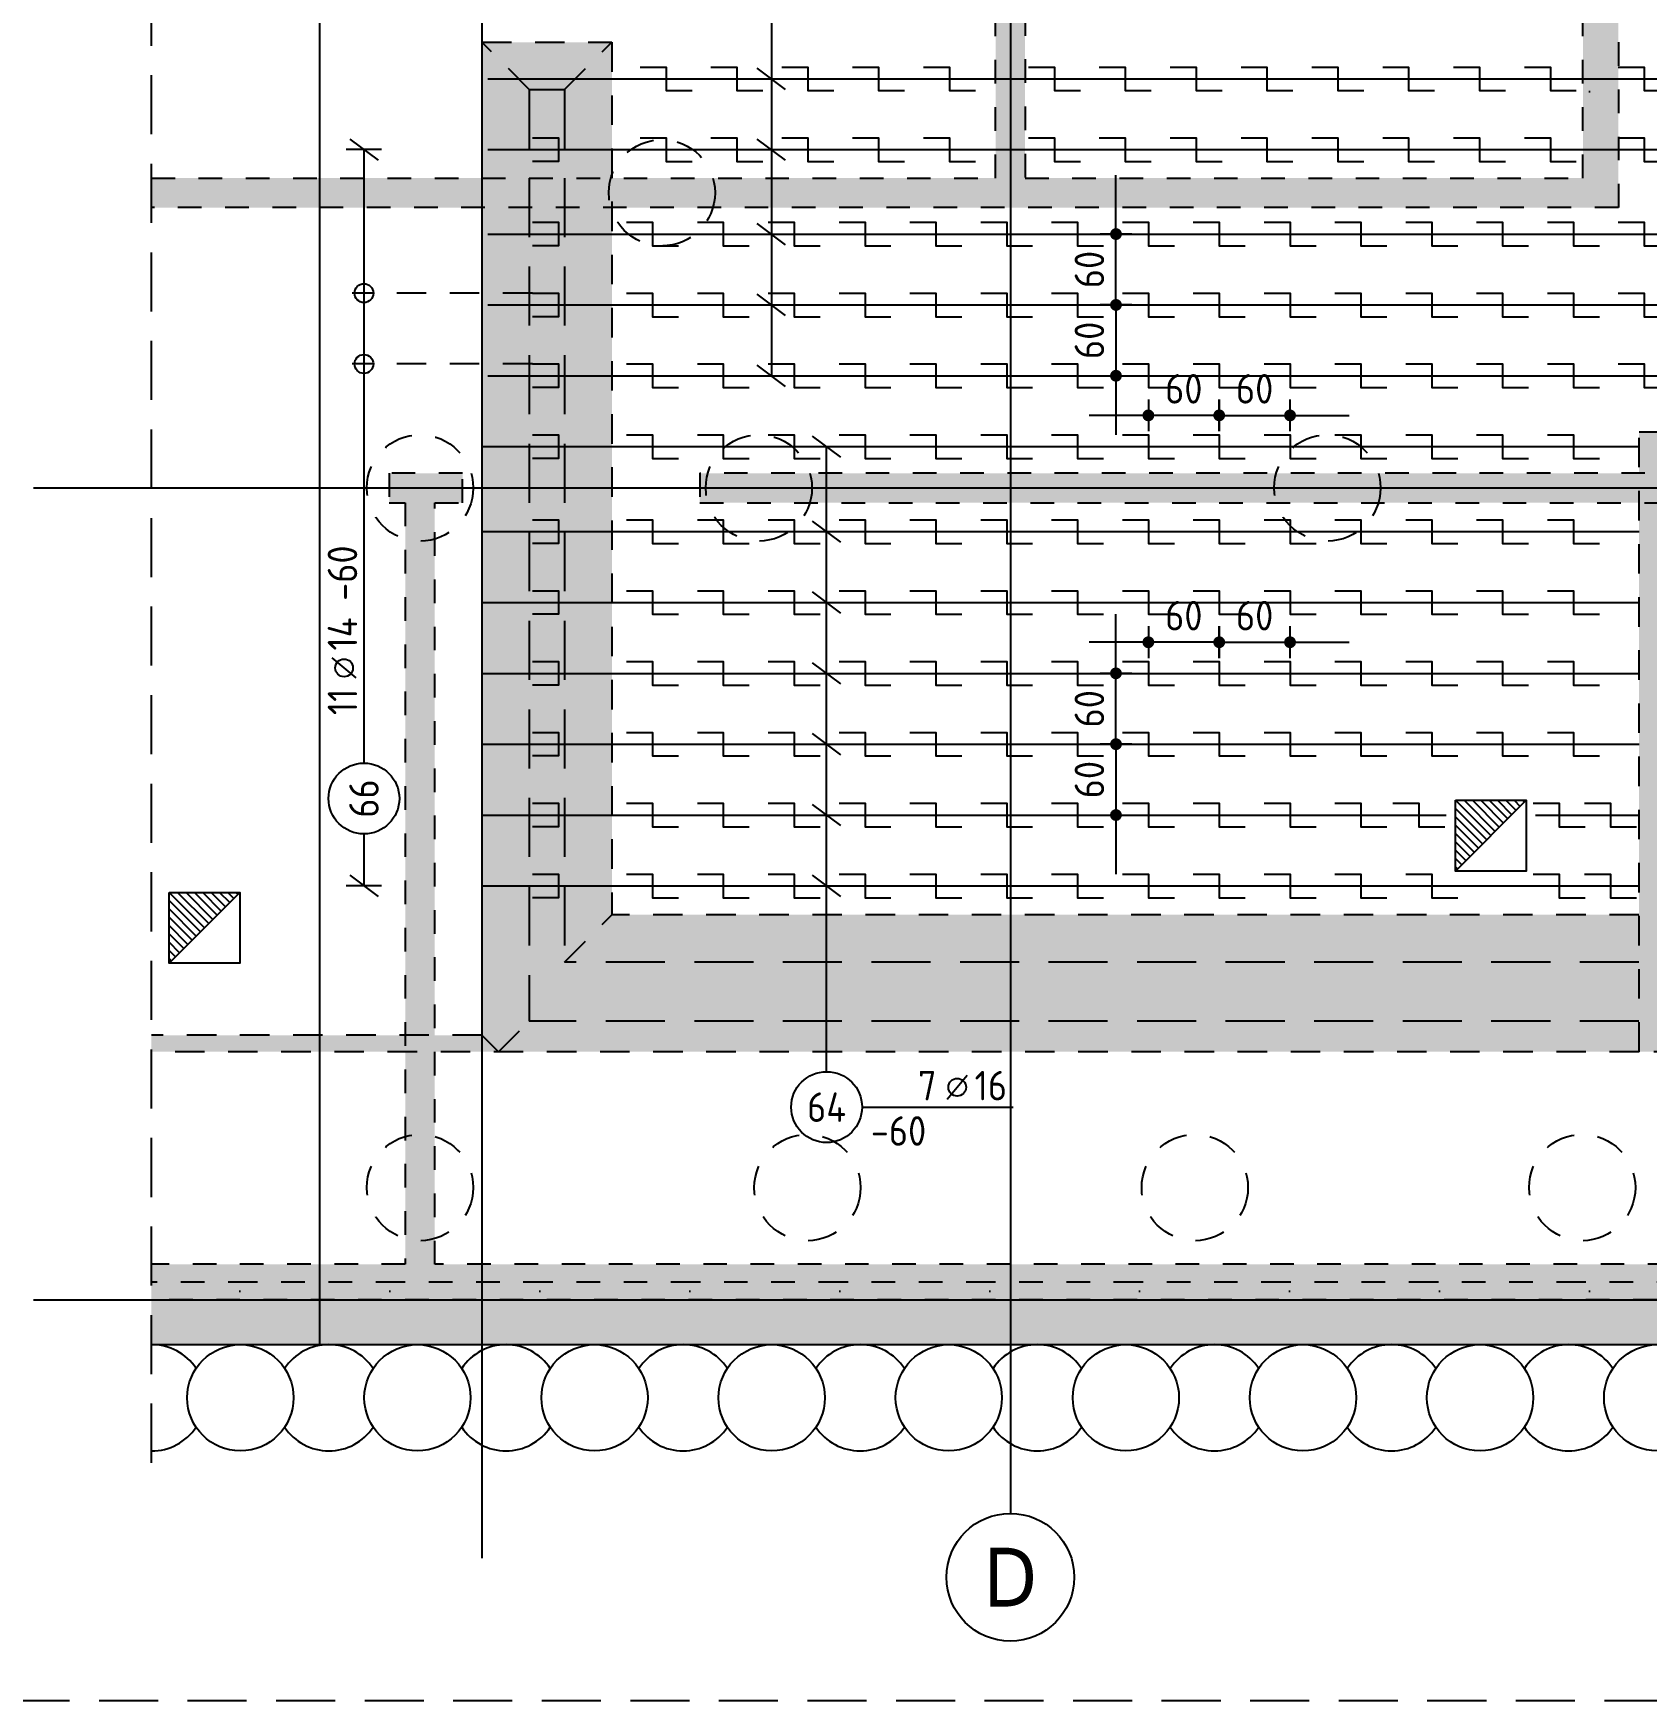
# Model space of a CAD drawing. Extents: x -101 to 101, y -52 to 90.
# Drawn here: x 58.65 to 65.49, y 26.65 to 33.71 of the extents above; entities that cross this region are included whole.
import ezdxf
from ezdxf.enums import TextEntityAlignment as Align

# ---------------------------------------------------------------- set-up
doc = ezdxf.new("R2010")
doc.units = 0
doc.header["$LTSCALE"] = 0.5
for name, pattern in [('AUSGEZOGEN', [1000.01, 1000, 0.01]), ('DASHED', [0.75, 0.5, -0.25]), ('DIVIDE2', [0.625, 0.25, -0.125, 0, -0.125, 0, -0.125]), ('HIDDEN', [0.375, 0.25, -0.125]), ('PUNKT', [0.175, 0.05, -0.125]), ('STRICHLINIE', [0.75, 0.5, -0.25]), ('VERDECKT', [0.375, 0.25, -0.125]), ('VERDECKTX2', [0.75, 0.5, -0.25])]:
    doc.linetypes.add(name, pattern=pattern)
for name, color, linetype in [('2.UG', 7, 'Continuous'), ('ACHSEN', 7, 'Continuous'), ('AFB', 7, 'Continuous'), ('AFU', 7, 'Continuous'), ('BETON', 7, 'Continuous'), ('DETAIL', 7, 'Continuous'), ('DRUEBER', 7, 'Continuous'), ('grau_dunkel', 7, 'Continuous'), ('grau_hell', 7, 'Continuous'), ('grau_mittel', 7, 'Continuous'), ('Gründungspfähle', 7, 'Continuous'), ('HILFE', 7, 'Continuous'), ('MASSE', 7, 'Continuous'), ('OBJEKT', 7, 'Continuous'), ('RND', 7, 'Continuous'), ('SCHRAFF', 7, 'Continuous'), ('SFP_Achsen', 7, 'Continuous'), ('Verbau', 7, 'Continuous'), ('VERDECKT', 7, 'Continuous')]:
    doc.layers.add(name, color=color, linetype=linetype)
doc.layers.add('NOPLOT', color=7, linetype='Continuous', plot=False)
doc.styles.add('helv', font='tahoma.ttf')
doc.styles.add('txt', font='isocp.shx')
doc.linetypes.add('AFU_50L', pattern='A,0.75,["/",Standard,S=0.2,R=0,X=-0.01,Y=-0.1],0.07,["/",Standard,S=0.2,R=0,X=-0.01,Y=-0.1],0.75', length=1.57)
doc.dimstyles.new('DOT_I', dxfattribs={"dimscale": 0.5, "dimtxt": 0.25, "dimasz": 0.25, "dimexe": 0.1, "dimexo": 0.3, "dimgap": 0.1, "dimtad": 1, "dimdec": 3, "dimzin": 3, "dimtxsty": 'txt', "dimblk": 'DOT', "dimblk1": 'DOT', "dimblk2": 'DOT', "dimsah": 1, "dimcen": 0.1, "dimse1": 1, "dimse2": 1, "dimazin": 0, "dimtfac": 1, "dimtdec": 4, "dimtix": 1, "dimtmove": 2, "dimatfit": 3, "dimfxl": 0, "dimtvp": 1, "dimtolj": 1, "dimtzin": 0, "dimarcsym": 0})

# ---------------------------------------------------------------- blocks, each defined once
blk = doc.blocks.new('RND_LEI')
at = {"layer": 'RND', "color": 7, "linetype": 'Continuous'}
blk.add_line((1.022, 0.066), (1.19, 0.27), dxfattribs=at)
for centre, radius in [((0, 0), 0.3), ((1.106, 0.168), 0.075)]:
    blk.add_circle(centre, radius, dxfattribs=at)
at = {"layer": 'RND', "color": 7, "linetype": 'Continuous', "style": 'txt'}
blk.add_attdef('ANZ', text='', height=0.25, dxfattribs=at).set_placement((0.931, 0.057), align=Align.RIGHT)
for tag, p in [('DUM', (1.253, 0.057)), ('ABSTD', (1.674, 0.057)), ('POSTXT', (0.374, -0.327))]:
    blk.add_attdef(tag, p, '', height=0.25, dxfattribs=at)
blk.add_attdef('POSL', text='', height=0.25, dxfattribs=at).set_placement((0, 0), align=Align.MIDDLE)
blk = doc.blocks.new('lei_gre')
at = {"layer": 'RND', "color": 7, "linetype": 'Continuous'}
for p, q in [((0, 0.15), (0, -0.15)), ((-0.09, -0.12), (0.09, 0.12))]:
    blk.add_line(p, q, dxfattribs=at)
blk = doc.blocks.new('DOT')
at = {"layer": 'MASSE', "color": 7, "linetype": 'Continuous'}
for p, q in [((0, 0), (-1, 0)), ((0, 0.54), (0, -0.54))]:
    blk.add_line(p, q, dxfattribs=at)
at = {"layer": 'MASSE', "color": 7, "linetype": 'Continuous', "const_width": 0.2}
blk.add_lwpolyline([(-0.1, 0, 1), (0.1, 0, 1)], format="xyb", close=True, dxfattribs=at)
blk = doc.blocks.new('*D143')
at = {"layer": 'Defpoints', "color": 0, "linetype": 'AUSGEZOGEN', "transparency": 16777216}
for p in [(63.2383, 32.8579), (63.2383, 32.8579), (63.2383, 32.5579)]:
    blk.add_point(p, dxfattribs=at)
at = {"layer": 'MASSE', "color": 0, "linetype": 'AUSGEZOGEN', "lineweight": -2, "transparency": 16777216}
for p, q in [((63.2383, 32.9829), (63.2383, 33.1079)), ((63.2383, 32.5579), (63.2383, 32.8579)), ((63.2383, 32.4329), (63.2383, 32.3079))]:
    blk.add_line(p, q, dxfattribs=at)
at = {"layer": 'MASSE', "color": 0, "linetype": 'AUSGEZOGEN', "lineweight": -2, "transparency": 16777216, "xscale": 0.125, "yscale": 0.125, "zscale": 0.125}
for p, rotation in [((63.2383, 32.8579), 270), ((63.2383, 32.5579), 90)]:
    blk.add_blockref('DOT', p, dxfattribs=dict(at, rotation=rotation))
at = {"layer": 'MASSE', "color": 0, "linetype": 'AUSGEZOGEN', "transparency": 16777216, "insert": (63.1258, 32.7079), "char_height": 0.125, "attachment_point": 5, "rotation": 90, "style": 'txt'}
blk.add_mtext('\\A1;60', dxfattribs=at)
blk = doc.blocks.new('*D144')
at = {"layer": 'Defpoints', "color": 0, "linetype": 'AUSGEZOGEN', "transparency": 16777216}
for p in [(63.2383, 32.5579), (63.2383, 32.2579), (63.2383, 32.2579)]:
    blk.add_point(p, dxfattribs=at)
at = {"layer": 'MASSE', "color": 0, "linetype": 'AUSGEZOGEN', "lineweight": -2, "transparency": 16777216}
for p, q in [((63.2383, 32.6829), (63.2383, 32.8079)), ((63.2383, 32.5579), (63.2383, 32.2579)), ((63.2383, 32.1329), (63.2383, 32.0079))]:
    blk.add_line(p, q, dxfattribs=at)
at = {"layer": 'MASSE', "color": 0, "linetype": 'AUSGEZOGEN', "lineweight": -2, "transparency": 16777216, "xscale": 0.125, "yscale": 0.125, "zscale": 0.125}
for p, rotation in [((63.2383, 32.5579), 270), ((63.2383, 32.2579), 90)]:
    blk.add_blockref('DOT', p, dxfattribs=dict(at, rotation=rotation))
at = {"layer": 'MASSE', "color": 0, "linetype": 'AUSGEZOGEN', "transparency": 16777216, "insert": (63.1258, 32.4079), "char_height": 0.125, "attachment_point": 5, "rotation": 90, "style": 'txt'}
blk.add_mtext('\\A1;60', dxfattribs=at)
blk = doc.blocks.new('*D145')
at = {"layer": 'Defpoints', "color": 0, "linetype": 'AUSGEZOGEN', "transparency": 16777216}
for p in [(63.2383, 30.9979), (63.2383, 30.9979), (63.2383, 30.6979)]:
    blk.add_point(p, dxfattribs=at)
at = {"layer": 'MASSE', "color": 0, "linetype": 'AUSGEZOGEN', "lineweight": -2, "transparency": 16777216}
for p, q in [((63.2383, 31.1229), (63.2383, 31.2479)), ((63.2383, 30.6979), (63.2383, 30.9979)), ((63.2383, 30.5729), (63.2383, 30.4479))]:
    blk.add_line(p, q, dxfattribs=at)
at = {"layer": 'MASSE', "color": 0, "linetype": 'AUSGEZOGEN', "lineweight": -2, "transparency": 16777216, "xscale": 0.125, "yscale": 0.125, "zscale": 0.125}
for p, rotation in [((63.2383, 30.9979), 270), ((63.2383, 30.6979), 90)]:
    blk.add_blockref('DOT', p, dxfattribs=dict(at, rotation=rotation))
at = {"layer": 'MASSE', "color": 0, "linetype": 'AUSGEZOGEN', "transparency": 16777216, "insert": (63.1258, 30.8479), "char_height": 0.125, "attachment_point": 5, "rotation": 90, "style": 'txt'}
blk.add_mtext('\\A1;60', dxfattribs=at)
blk = doc.blocks.new('*D146')
at = {"layer": 'Defpoints', "color": 0, "linetype": 'AUSGEZOGEN', "transparency": 16777216}
for p in [(63.2383, 30.6979), (63.2383, 30.3979), (63.2383, 30.3979)]:
    blk.add_point(p, dxfattribs=at)
at = {"layer": 'MASSE', "color": 0, "linetype": 'AUSGEZOGEN', "lineweight": -2, "transparency": 16777216}
for p, q in [((63.2383, 30.8229), (63.2383, 30.9479)), ((63.2383, 30.6979), (63.2383, 30.3979)), ((63.2383, 30.2729), (63.2383, 30.1479))]:
    blk.add_line(p, q, dxfattribs=at)
at = {"layer": 'MASSE', "color": 0, "linetype": 'AUSGEZOGEN', "lineweight": -2, "transparency": 16777216, "xscale": 0.125, "yscale": 0.125, "zscale": 0.125}
for p, rotation in [((63.2383, 30.6979), 270), ((63.2383, 30.3979), 90)]:
    blk.add_blockref('DOT', p, dxfattribs=dict(at, rotation=rotation))
at = {"layer": 'MASSE', "color": 0, "linetype": 'AUSGEZOGEN', "transparency": 16777216, "insert": (63.1258, 30.5479), "char_height": 0.125, "attachment_point": 5, "rotation": 90, "style": 'txt'}
blk.add_mtext('\\A1;60', dxfattribs=at)
blk = doc.blocks.new('*D149')
at = {"layer": 'Defpoints', "color": 0, "linetype": 'AUSGEZOGEN', "transparency": 16777216}
for p in [(63.3755, 31.1296), (63.3755, 31.1296), (63.6755, 31.1296)]:
    blk.add_point(p, dxfattribs=at)
at = {"layer": 'MASSE', "color": 0, "linetype": 'AUSGEZOGEN', "lineweight": -2, "transparency": 16777216}
for p, q in [((63.2505, 31.1296), (63.1255, 31.1296)), ((63.6755, 31.1296), (63.3755, 31.1296)), ((63.8005, 31.1296), (63.9255, 31.1296))]:
    blk.add_line(p, q, dxfattribs=at)
at = {"layer": 'MASSE', "color": 0, "linetype": 'AUSGEZOGEN', "lineweight": -2, "transparency": 16777216, "xscale": 0.125, "yscale": 0.125, "zscale": 0.125}
blk.add_blockref('DOT', (63.3755, 31.1296), dxfattribs=at)
at = {"layer": 'MASSE', "color": 0, "linetype": 'AUSGEZOGEN', "lineweight": -2, "transparency": 16777216, "xscale": 0.125, "yscale": 0.125, "zscale": 0.125, "rotation": 180}
blk.add_blockref('DOT', (63.6755, 31.1296), dxfattribs=at)
at = {"layer": 'MASSE', "color": 0, "linetype": 'AUSGEZOGEN', "transparency": 16777216, "insert": (63.5255, 31.2421), "char_height": 0.125, "attachment_point": 5, "style": 'txt'}
blk.add_mtext('\\A1;60', dxfattribs=at)
blk = doc.blocks.new('*D150')
at = {"layer": 'Defpoints', "color": 0, "linetype": 'AUSGEZOGEN', "transparency": 16777216}
for p in [(63.6755, 31.1296), (63.9755, 31.1296), (63.9755, 31.1296)]:
    blk.add_point(p, dxfattribs=at)
at = {"layer": 'MASSE', "color": 0, "linetype": 'AUSGEZOGEN', "lineweight": -2, "transparency": 16777216}
for p, q in [((63.5505, 31.1296), (63.4255, 31.1296)), ((63.6755, 31.1296), (63.9755, 31.1296)), ((64.1005, 31.1296), (64.2255, 31.1296))]:
    blk.add_line(p, q, dxfattribs=at)
at = {"layer": 'MASSE', "color": 0, "linetype": 'AUSGEZOGEN', "lineweight": -2, "transparency": 16777216, "xscale": 0.125, "yscale": 0.125, "zscale": 0.125}
blk.add_blockref('DOT', (63.6755, 31.1296), dxfattribs=at)
at = {"layer": 'MASSE', "color": 0, "linetype": 'AUSGEZOGEN', "lineweight": -2, "transparency": 16777216, "xscale": 0.125, "yscale": 0.125, "zscale": 0.125, "rotation": 180}
blk.add_blockref('DOT', (63.9755, 31.1296), dxfattribs=at)
at = {"layer": 'MASSE', "color": 0, "linetype": 'AUSGEZOGEN', "transparency": 16777216, "insert": (63.8255, 31.2421), "char_height": 0.125, "attachment_point": 5, "style": 'txt'}
blk.add_mtext('\\A1;60', dxfattribs=at)
blk = doc.blocks.new('*D151')
at = {"layer": 'Defpoints', "color": 0, "linetype": 'AUSGEZOGEN', "transparency": 16777216}
for p in [(63.3755, 32.0902), (63.3755, 32.0902), (63.6755, 32.0902)]:
    blk.add_point(p, dxfattribs=at)
at = {"layer": 'MASSE', "color": 0, "linetype": 'AUSGEZOGEN', "lineweight": -2, "transparency": 16777216}
for p, q in [((63.2505, 32.0902), (63.1255, 32.0902)), ((63.6755, 32.0902), (63.3755, 32.0902)), ((63.8005, 32.0902), (63.9255, 32.0902))]:
    blk.add_line(p, q, dxfattribs=at)
at = {"layer": 'MASSE', "color": 0, "linetype": 'AUSGEZOGEN', "lineweight": -2, "transparency": 16777216, "xscale": 0.125, "yscale": 0.125, "zscale": 0.125}
blk.add_blockref('DOT', (63.3755, 32.0902), dxfattribs=at)
at = {"layer": 'MASSE', "color": 0, "linetype": 'AUSGEZOGEN', "lineweight": -2, "transparency": 16777216, "xscale": 0.125, "yscale": 0.125, "zscale": 0.125, "rotation": 180}
blk.add_blockref('DOT', (63.6755, 32.0902), dxfattribs=at)
at = {"layer": 'MASSE', "color": 0, "linetype": 'AUSGEZOGEN', "transparency": 16777216, "insert": (63.5255, 32.2027), "char_height": 0.125, "attachment_point": 5, "style": 'txt'}
blk.add_mtext('\\A1;60', dxfattribs=at)
blk = doc.blocks.new('*D152')
at = {"layer": 'Defpoints', "color": 0, "linetype": 'AUSGEZOGEN', "transparency": 16777216}
for p in [(63.6755, 32.0902), (63.9755, 32.0902), (63.9755, 32.0902)]:
    blk.add_point(p, dxfattribs=at)
at = {"layer": 'MASSE', "color": 0, "linetype": 'AUSGEZOGEN', "lineweight": -2, "transparency": 16777216}
for p, q in [((63.5505, 32.0902), (63.4255, 32.0902)), ((63.6755, 32.0902), (63.9755, 32.0902)), ((64.1005, 32.0902), (64.2255, 32.0902))]:
    blk.add_line(p, q, dxfattribs=at)
at = {"layer": 'MASSE', "color": 0, "linetype": 'AUSGEZOGEN', "lineweight": -2, "transparency": 16777216, "xscale": 0.125, "yscale": 0.125, "zscale": 0.125}
blk.add_blockref('DOT', (63.6755, 32.0902), dxfattribs=at)
at = {"layer": 'MASSE', "color": 0, "linetype": 'AUSGEZOGEN', "lineweight": -2, "transparency": 16777216, "xscale": 0.125, "yscale": 0.125, "zscale": 0.125, "rotation": 180}
blk.add_blockref('DOT', (63.9755, 32.0902), dxfattribs=at)
at = {"layer": 'MASSE', "color": 0, "linetype": 'AUSGEZOGEN', "transparency": 16777216, "insert": (63.8255, 32.2027), "char_height": 0.125, "attachment_point": 5, "style": 'txt'}
blk.add_mtext('\\A1;60', dxfattribs=at)

msp = doc.modelspace()

# ---------------------------------------------------------------- hatches: boundary and pattern name
at = {"layer": '2.UG', "linetype": 'AUSGEZOGEN'}
h = msp.add_hatch(dxfattribs=at)
h.set_pattern_fill('DOTS', scale=0.4, double=1)
h.set_pattern_definition([(0, (84.2931, 48.70134), (0.3175, 0.635), [0, -0.635])])
h.paths.add_polyline_path([(61.396, 38.9704), (60.841, 38.9704), (60.841, 39.0929), (60.691, 39.0929), (60.691, 38.9704), (59.3035, 38.9704), (59.3035, 38.8204), (61.396, 38.8204)], flags=17)
h.paths.add_polyline_path([(63.0385, 38.9704), (62.651, 38.9704), (62.651, 38.8204), (62.7285, 38.8204), (62.7285, 38.5704), (62.8535, 38.5704), (62.8535, 38.8204), (63.0385, 38.8204)], flags=17)
h.paths.add_polyline_path([(65.366, 39.6704), (65.216, 39.6704), (65.216, 38.9704), (64.3485, 38.9704), (64.3485, 39.6704), (64.1985, 39.6704), (64.1985, 38.9704), (64.0435, 38.9704), (64.0435, 38.8204), (65.216, 38.8204), (65.216, 33.0954), (62.8535, 33.0954), (62.8535, 35.1979), (62.7285, 35.1979), (62.7285, 33.0954), (59.3035, 33.0954), (59.3035, 32.9704), (65.366, 32.9704)])
h.paths.add_polyline_path([(62.8535, 38.0029), (62.7285, 38.0029), (62.7285, 35.7654), (62.8535, 35.7654)], flags=17)
h.paths.add_polyline_path([(61.2535, 35.1579), (61.1035, 35.1579), (61.1035, 34.9079), (61.2535, 34.9079)], flags=17)
h.paths.add_polyline_path([(59.641, 35.1579), (59.491, 35.1579), (59.491, 34.9079), (59.641, 34.9079)], flags=17)
h.paths.add_polyline_path([(67.196, 35.2829), (66.6035, 35.2829), (66.6035, 38.8204), (67.7285, 38.8204), (67.7285, 38.9704), (66.6035, 38.9704), (66.6035, 39.1954), (66.4785, 39.1954), (66.4785, 34.9229), (66.6035, 34.9229), (66.6035, 35.1579), (67.196, 35.1579)])
h.paths.add_polyline_path([(67.7285, 34.0329), (66.6035, 34.0329), (66.6035, 34.1104), (66.4785, 34.1104), (66.4785, 32.6604), (66.6035, 32.6604), (66.6035, 33.9079), (67.641, 33.9079), (67.641, 31.8454), (66.6035, 31.8454), (66.6035, 32.1554), (66.4785, 32.1554), (66.4785, 31.8454), (61.476, 31.8454), (61.476, 31.7204), (66.791, 31.7204), (66.791, 28.4954), (60.3535, 28.4954), (60.3535, 31.7204), (60.471, 31.7204), (60.471, 31.8454), (60.161, 31.8454), (60.161, 31.7204), (60.2285, 31.7204), (60.2285, 28.4954), (59.3035, 28.4954), (59.3035, 28.3454), (67.7285, 28.3454), (67.7285, 28.4954), (66.916, 28.4954), (66.916, 31.7204), (67.7285, 31.7204)])
at = {"layer": 'grau_dunkel'}
msp.add_hatch(color=21, dxfattribs=at).paths.add_polyline_path([(65.4535, 29.5254), (65.4535, 29.7754), (60.9035, 29.7754), (60.9035, 33.4704), (60.7535, 33.4704), (60.7535, 29.5254)])
h = msp.add_hatch(color=21, dxfattribs=at)
h.paths.add_polyline_path([(66.991, 29.3954), (66.991, 32.0204), (65.4535, 32.0204), (65.4535, 29.3954)])
h.paths.add_polyline_path([(66.791, 29.5954), (66.791, 31.7204), (65.6535, 31.7204), (65.6535, 29.5954)], flags=16)
at = {"layer": 'grau_dunkel', "linetype": 'AUSGEZOGEN'}
h = msp.add_hatch(dxfattribs=at)
h.set_pattern_fill('ANSI31', color=171, scale=0.2, angle=90, style=0, double=1)
h.set_pattern_definition([(135, (23.246073, 301.488708), (-0.0176776695, -0.0176776695), [])])
h.paths.add_polyline_path([(64.976, 30.4604), (64.676, 30.4604), (64.676, 30.1604)])
h = msp.add_hatch(dxfattribs=at)
h.set_pattern_fill('ANSI31', color=171, scale=0.2, angle=90, style=0, double=1)
h.set_pattern_definition([(135, (17.798573, 301.098709), (-0.0176776695, -0.0176776695), [])])
h.paths.add_polyline_path([(59.5285, 30.0704), (59.2285, 30.0704), (59.2285, 29.7704)])
at = {"layer": 'grau_hell'}
h = msp.add_hatch(color=9, dxfattribs=at)
h.paths.add_polyline_path([(61.1035, 29.9754), (60.9035, 29.7754), (65.4535, 29.7754), (65.4535, 29.9754)])
h.paths.add_polyline_path([(60.9035, 29.7754), (61.1035, 29.9754), (61.1035, 33.6704), (60.9035, 33.4704)])
h.paths.add_polyline_path([(60.7535, 33.4704), (60.9035, 33.4704), (61.1035, 33.6704), (60.5535, 33.6704)])
h.paths.add_polyline_path([(60.7535, 33.4704), (60.5535, 33.6704), (60.5535, 29.4654), (60.6235, 29.3954), (60.7535, 29.5254)])
h.paths.add_polyline_path([(60.7535, 29.5254), (60.6235, 29.3954), (65.4535, 29.3954), (65.4535, 29.5254)])
h.paths.add_polyline_path([(59.1535, 29.4654), (59.1535, 29.3954), (60.6235, 29.3954), (60.5535, 29.4654)])
at = {"layer": 'grau_mittel'}
h = msp.add_hatch(color=61, dxfattribs=at)
h.paths.add_polyline_path([(60.3535, 28.3454), (60.3535, 28.1554), (66.916, 28.1554), (66.916, 28.3454)])
h.paths.add_polyline_path([(59.1535, 28.3454), (59.1535, 28.1554), (60.3535, 28.1554), (60.3535, 28.3454)])
h.paths.add_polyline_path([(67.7285, 28.1554), (67.7285, 28.3454), (66.916, 28.3454), (66.916, 28.1554)])
at = {"layer": 'SCHRAFF', "linetype": 'AUSGEZOGEN'}
h = msp.add_hatch(dxfattribs=at)
h.set_pattern_fill('DOTS', scale=0.025, double=1)
h.set_pattern_definition([(0, (84.29308, 48.70134), (0.01984375, 0.0396875), [0, -0.0396875])])
h.paths.add_polyline_path([(60.5535, 38.9704), (59.1535, 38.9704), (59.1535, 38.8204), (60.5535, 38.8204)])
h.paths.add_polyline_path([(61.396, 38.9704), (60.841, 38.9704), (60.841, 39.0929), (60.691, 39.0929), (60.691, 38.9704), (60.5535, 38.9704), (60.5535, 38.8204), (61.396, 38.8204)], flags=17)
h.paths.add_polyline_path([(63.0385, 38.9704), (62.651, 38.9704), (62.651, 38.8204), (62.7285, 38.8204), (62.7285, 38.5704), (62.8535, 38.5704), (62.8535, 38.8204), (63.0385, 38.8204)], flags=17)
h.paths.add_polyline_path([(65.366, 39.6704), (65.216, 39.6704), (65.216, 38.9704), (64.3485, 38.9704), (64.3485, 39.6704), (64.1985, 39.6704), (64.1985, 38.9704), (64.0435, 38.9704), (64.0435, 38.8204), (65.216, 38.8204), (65.216, 33.0954), (62.8535, 33.0954), (62.8535, 35.1979), (62.7285, 35.1979), (62.7285, 33.0954), (60.5535, 33.0954), (60.5535, 32.9704), (65.366, 32.9704)])
h.paths.add_polyline_path([(67.7285, 38.9704), (66.6035, 38.9704), (66.6035, 39.1954), (66.4785, 39.1954), (66.4785, 34.9229), (66.6035, 34.9229), (66.6035, 35.1579), (67.196, 35.1579), (67.196, 35.2829), (66.6035, 35.2829), (66.6035, 38.8204), (67.7285, 38.8204)])
h.paths.add_polyline_path([(62.8535, 38.0029), (62.7285, 38.0029), (62.7285, 35.7654), (62.8535, 35.7654)], flags=17)
h.paths.add_polyline_path([(61.2535, 35.1579), (61.1035, 35.1579), (61.1035, 34.9079), (61.2535, 34.9079)], flags=17)
h.paths.add_polyline_path([(59.641, 35.1579), (59.491, 35.1579), (59.491, 34.9079), (59.641, 34.9079)])
h.paths.add_polyline_path([(60.5535, 33.0954), (59.1535, 33.0954), (59.1535, 32.9704), (60.5535, 32.9704)])
h.paths.add_polyline_path([(67.7285, 34.0329), (66.6035, 34.0329), (66.6035, 34.1104), (66.4785, 34.1104), (66.4785, 32.6604), (66.6035, 32.6604), (66.6035, 33.9079), (67.641, 33.9079), (67.641, 31.8454), (66.6035, 31.8454), (66.6035, 32.1554), (66.4785, 32.1554), (66.4785, 31.7204), (66.791, 31.7204), (66.791, 28.4954), (66.4785, 28.4954), (66.4785, 28.3454), (67.7285, 28.3454), (67.7285, 28.4954), (66.916, 28.4954), (66.916, 31.7204), (67.7285, 31.7204)])
h.paths.add_polyline_path([(66.4785, 31.8454), (61.476, 31.8454), (61.476, 31.7204), (66.4785, 31.7204)])
h.paths.add_polyline_path([(60.471, 31.8454), (60.161, 31.8454), (60.161, 31.7204), (60.2285, 31.7204), (60.2285, 28.4954), (59.1535, 28.4954), (59.1535, 28.3454), (60.5535, 28.3454), (60.5535, 28.4954), (60.3535, 28.4954), (60.3535, 31.7204), (60.471, 31.7204)])
h.paths.add_polyline_path([(66.4785, 28.4954), (60.5535, 28.4954), (60.5535, 28.3454), (66.4785, 28.3454)])

# ---------------------------------------------------------------- linework, layer by layer
at = {"layer": 'ACHSEN', "color": 140, "linetype": 'AUSGEZOGEN'}
for p, q in [((62.791, 39.6704), (62.791, 27.4406)), ((58.6535, 31.7829), (67.7285, 31.7829)), ((58.6535, 28.3454), (67.7285, 28.3454))]:
    msp.add_line(p, q, dxfattribs=at)
at = {"layer": 'AFB', "color": 1, "linetype": 'DIVIDE2'}
msp.add_line((67.7285, 28.4204), (59.1535, 28.4204), dxfattribs=at)
at = {"layer": 'AFU', "color": 8, "linetype": 'AFU_50L'}
msp.add_line((59.866, 38.9704), (59.866, 28.1554), dxfattribs=at)
at = {"layer": 'BETON', "color": 6, "linetype": 'AUSGEZOGEN'}
msp.add_line((59.1535, 28.3454), (67.7285, 28.3454), dxfattribs=at)
for points in [[(64.676, 30.4604), (64.976, 30.4604), (64.976, 30.1604), (64.676, 30.1604)], [(59.2285, 30.0704), (59.5285, 30.0704), (59.5285, 29.7704), (59.2285, 29.7704)]]:
    msp.add_lwpolyline(points, close=True, dxfattribs=at)
at = {"layer": 'DETAIL', "color": 102, "linetype": 'STRICHLINIE'}
msp.add_lwpolyline([(57.8068, 41.2573), (57.8068, 26.6478), (68.1264, 26.6478), (68.1264, 41.2573)], close=True, dxfattribs=at)
at = {"layer": 'DRUEBER', "color": 7, "linetype": 'PUNKT', "lineweight": -2}
for points in [[(59.1535, 33.0954), (62.7285, 33.0954), (62.7285, 35.1979), (62.8535, 35.1979), (62.8535, 33.0954), (65.216, 33.0954), (65.216, 38.8204), (64.0435, 38.8204), (64.0435, 38.9704), (64.1985, 38.9704), (64.1985, 39.6704)], [(65.366, 39.6704), (65.366, 32.9704), (59.1535, 32.9704)], [(67.641, 33.9079), (67.641, 31.8454), (66.6035, 31.8454), (66.6035, 32.1554), (66.4785, 32.1554), (66.4785, 31.8454), (61.476, 31.8454), (61.476, 31.7204), (66.791, 31.7204), (66.791, 28.4954), (60.3535, 28.4954), (60.3535, 31.7204), (60.471, 31.7204), (60.471, 31.8454), (60.161, 31.8454), (60.161, 31.7204), (60.2285, 31.7204), (60.2285, 28.4954), (59.1535, 28.4954)], [(67.7285, 28.3454), (59.1535, 28.3454)]]:
    msp.add_lwpolyline(points, dxfattribs=at)
at = {"layer": 'grau_dunkel', "color": 171, "linetype": 'AUSGEZOGEN'}
for p, q in [((64.976, 30.4604), (64.676, 30.1604)), ((59.5285, 30.0704), (59.2285, 29.7704))]:
    msp.add_line(p, q, dxfattribs=at)
at = {"layer": 'Gründungspfähle', "color": 171, "linetype": 'VERDECKT'}
for centre in [(61.3153, 33.0329), (60.291, 31.7829), (61.726, 31.783), (64.1335, 31.783), (60.291, 28.8204), (61.9317, 28.8204), (63.5723, 28.8204), (65.2129, 28.8204)]:
    msp.add_circle(centre, 0.225, dxfattribs=at)
at = {"layer": 'HILFE', "color": 102, "linetype": 'DASHED'}
msp.add_line((59.1535, 27.6554), (59.1535, 39.6704), dxfattribs=at)
at = {"layer": 'NOPLOT', "color": 191, "linetype": 'AUSGEZOGEN'}
msp.add_line((60.5535, 39.6704), (60.5535, 27.2515), dxfattribs=at)
at = {"layer": 'OBJEKT', "color": 7, "linetype": 'AUSGEZOGEN'}
msp.add_line((59.1535, 28.1554), (67.7285, 28.1554), dxfattribs=at)
at = {"layer": 'RND', "color": 102, "linetype": 'AUSGEZOGEN'}
for p, q in [((61.7793, 39.1387), (61.7793, 32.2579)), ((62.013, 29.3111), (62.013, 31.9579))]:
    msp.add_line(p, q, dxfattribs=at)
at = {"layer": 'RND', "color": 7, "linetype": 'AUSGEZOGEN'}
for p, q in [((60.0536, 33.2154), (60.0536, 30.6179)), ((60.0536, 30.3179), (60.0536, 30.0979)), ((62.163, 29.1611), (62.803, 29.1611))]:
    msp.add_line(p, q, dxfattribs=at)
at = {"layer": 'RND', "color": 102, "linetype": 'VERDECKT'}
for p, q in [((60.7672, 32.6079), (60.0036, 32.6079)), ((60.7672, 32.3079), (60.0036, 32.3079))]:
    msp.add_line(p, q, dxfattribs=at)
at = {"layer": 'RND', "color": 1, "linetype": 'AUSGEZOGEN'}
for points in [[(61.2229, 33.5654), (61.3329, 33.5654), (61.3329, 33.4654), (61.4429, 33.4654)], [(61.5229, 33.5654), (61.6329, 33.5654), (61.6329, 33.4654), (61.7429, 33.4654)], [(61.8229, 33.5654), (61.9329, 33.5654), (61.9329, 33.4654), (62.0429, 33.4654)], [(62.1229, 33.5654), (62.2329, 33.5654), (62.2329, 33.4654), (62.3429, 33.4654)], [(62.4229, 33.5654), (62.5329, 33.5654), (62.5329, 33.4654), (62.6429, 33.4654)], [(62.8678, 33.5654), (62.9778, 33.5654), (62.9778, 33.4654), (63.0878, 33.4654)], [(63.1678, 33.5654), (63.2778, 33.5654), (63.2778, 33.4654), (63.3878, 33.4654)], [(63.4678, 33.5654), (63.5778, 33.5654), (63.5778, 33.4654), (63.6878, 33.4654)], [(63.7678, 33.5654), (63.8778, 33.5654), (63.8778, 33.4654), (63.9878, 33.4654)], [(64.0678, 33.5654), (64.1778, 33.5654), (64.1778, 33.4654), (64.2878, 33.4654)], [(64.3678, 33.5654), (64.4778, 33.5654), (64.4778, 33.4654), (64.5878, 33.4654)], [(64.6678, 33.5654), (64.7778, 33.5654), (64.7778, 33.4654), (64.8878, 33.4654)], [(64.9678, 33.5654), (65.0778, 33.5654), (65.0778, 33.4654), (65.1878, 33.4654)], [(65.3655, 33.5654), (65.4755, 33.5654), (65.4755, 33.4654), (65.5855, 33.4654)], [(60.5785, 33.5154), (66.4535, 33.5154)], [(60.7672, 33.2654), (60.8772, 33.2654), (60.8772, 33.1654), (60.7672, 33.1654)], [(61.2229, 33.2654), (61.3329, 33.2654), (61.3329, 33.1654), (61.4429, 33.1654)], [(61.5229, 33.2654), (61.6329, 33.2654), (61.6329, 33.1654), (61.7429, 33.1654)], [(61.8229, 33.2654), (61.9329, 33.2654), (61.9329, 33.1654), (62.0429, 33.1654)], [(62.1229, 33.2654), (62.2329, 33.2654), (62.2329, 33.1654), (62.3429, 33.1654)], [(62.4229, 33.2654), (62.5329, 33.2654), (62.5329, 33.1654), (62.6429, 33.1654)], [(62.8678, 33.2654), (62.9778, 33.2654), (62.9778, 33.1654), (63.0878, 33.1654)], [(63.1678, 33.2654), (63.2778, 33.2654), (63.2778, 33.1654), (63.3878, 33.1654)], [(63.4678, 33.2654), (63.5778, 33.2654), (63.5778, 33.1654), (63.6878, 33.1654)], [(63.7678, 33.2654), (63.8778, 33.2654), (63.8778, 33.1654), (63.9878, 33.1654)], [(64.0678, 33.2654), (64.1778, 33.2654), (64.1778, 33.1654), (64.2878, 33.1654)], [(64.3678, 33.2654), (64.4778, 33.2654), (64.4778, 33.1654), (64.5878, 33.1654)], [(64.6678, 33.2654), (64.7778, 33.2654), (64.7778, 33.1654), (64.8878, 33.1654)], [(64.9678, 33.2654), (65.0778, 33.2654), (65.0778, 33.1654), (65.1878, 33.1654)], [(65.3655, 33.2654), (65.4755, 33.2654), (65.4755, 33.1654), (65.5855, 33.1654)], [(60.5785, 33.2154), (66.4535, 33.2154)], [(60.7672, 32.9079), (60.8772, 32.9079), (60.8772, 32.8079), (60.7672, 32.8079)], [(61.1655, 32.9079), (61.2755, 32.9079), (61.2755, 32.8079), (61.3855, 32.8079)], [(61.4655, 32.9079), (61.5755, 32.9079), (61.5755, 32.8079), (61.6855, 32.8079)], [(61.7655, 32.9079), (61.8755, 32.9079), (61.8755, 32.8079), (61.9855, 32.8079)], [(62.0655, 32.9079), (62.1755, 32.9079), (62.1755, 32.8079), (62.2855, 32.8079)], [(62.3655, 32.9079), (62.4755, 32.9079), (62.4755, 32.8079), (62.5855, 32.8079)], [(62.6655, 32.9079), (62.7755, 32.9079), (62.7755, 32.8079), (62.8855, 32.8079)], [(62.9655, 32.9079), (63.0755, 32.9079), (63.0755, 32.8079), (63.1855, 32.8079)], [(63.2655, 32.9079), (63.3755, 32.9079), (63.3755, 32.8079), (63.4855, 32.8079)], [(63.5655, 32.9079), (63.6755, 32.9079), (63.6755, 32.8079), (63.7855, 32.8079)], [(63.8655, 32.9079), (63.9755, 32.9079), (63.9755, 32.8079), (64.0855, 32.8079)], [(64.1655, 32.9079), (64.2755, 32.9079), (64.2755, 32.8079), (64.3855, 32.8079)], [(64.4655, 32.9079), (64.5755, 32.9079), (64.5755, 32.8079), (64.6855, 32.8079)], [(64.7655, 32.9079), (64.8755, 32.9079), (64.8755, 32.8079), (64.9855, 32.8079)], [(65.0655, 32.9079), (65.1755, 32.9079), (65.1755, 32.8079), (65.2855, 32.8079)], [(65.3655, 32.9079), (65.4755, 32.9079), (65.4755, 32.8079), (65.5855, 32.8079)], [(60.5785, 32.8579), (66.4535, 32.8579)], [(60.5785, 32.5579), (66.4535, 32.5579)], [(60.7672, 32.6079), (60.8772, 32.6079), (60.8772, 32.5079), (60.7672, 32.5079)], [(61.1655, 32.6079), (61.2755, 32.6079), (61.2755, 32.5079), (61.3855, 32.5079)], [(61.4655, 32.6079), (61.5755, 32.6079), (61.5755, 32.5079), (61.6855, 32.5079)], [(61.7655, 32.6079), (61.8755, 32.6079), (61.8755, 32.5079), (61.9855, 32.5079)], [(62.0655, 32.6079), (62.1755, 32.6079), (62.1755, 32.5079), (62.2855, 32.5079)], [(62.3655, 32.6079), (62.4755, 32.6079), (62.4755, 32.5079), (62.5855, 32.5079)], [(62.6655, 32.6079), (62.7755, 32.6079), (62.7755, 32.5079), (62.8855, 32.5079)], [(62.9655, 32.6079), (63.0755, 32.6079), (63.0755, 32.5079), (63.1855, 32.5079)], [(63.2655, 32.6079), (63.3755, 32.6079), (63.3755, 32.5079), (63.4855, 32.5079)], [(63.5655, 32.6079), (63.6755, 32.6079), (63.6755, 32.5079), (63.7855, 32.5079)], [(63.8655, 32.6079), (63.9755, 32.6079), (63.9755, 32.5079), (64.0855, 32.5079)], [(64.1655, 32.6079), (64.2755, 32.6079), (64.2755, 32.5079), (64.3855, 32.5079)], [(64.4655, 32.6079), (64.5755, 32.6079), (64.5755, 32.5079), (64.6855, 32.5079)], [(64.7655, 32.6079), (64.8755, 32.6079), (64.8755, 32.5079), (64.9855, 32.5079)], [(65.0655, 32.6079), (65.1755, 32.6079), (65.1755, 32.5079), (65.2855, 32.5079)], [(65.3655, 32.6079), (65.4755, 32.6079), (65.4755, 32.5079), (65.5855, 32.5079)], [(60.7672, 32.3079), (60.8772, 32.3079), (60.8772, 32.2079), (60.7672, 32.2079)], [(61.1655, 32.3079), (61.2755, 32.3079), (61.2755, 32.2079), (61.3855, 32.2079)], [(61.4655, 32.3079), (61.5755, 32.3079), (61.5755, 32.2079), (61.6855, 32.2079)], [(61.7655, 32.3079), (61.8755, 32.3079), (61.8755, 32.2079), (61.9855, 32.2079)], [(62.0655, 32.3079), (62.1755, 32.3079), (62.1755, 32.2079), (62.2855, 32.2079)], [(62.3655, 32.3079), (62.4755, 32.3079), (62.4755, 32.2079), (62.5855, 32.2079)], [(62.6655, 32.3079), (62.7755, 32.3079), (62.7755, 32.2079), (62.8855, 32.2079)], [(62.9655, 32.3079), (63.0755, 32.3079), (63.0755, 32.2079), (63.1855, 32.2079)], [(63.2655, 32.3079), (63.3755, 32.3079), (63.3755, 32.2079), (63.4855, 32.2079)], [(63.5655, 32.3079), (63.6755, 32.3079), (63.6755, 32.2079), (63.7855, 32.2079)], [(63.8655, 32.3079), (63.9755, 32.3079), (63.9755, 32.2079), (64.0855, 32.2079)], [(64.1655, 32.3079), (64.2755, 32.3079), (64.2755, 32.2079), (64.3855, 32.2079)], [(64.4655, 32.3079), (64.5755, 32.3079), (64.5755, 32.2079), (64.6855, 32.2079)], [(64.7655, 32.3079), (64.8755, 32.3079), (64.8755, 32.2079), (64.9855, 32.2079)], [(65.0655, 32.3079), (65.1755, 32.3079), (65.1755, 32.2079), (65.2855, 32.2079)], [(65.3655, 32.3079), (65.4755, 32.3079), (65.4755, 32.2079), (65.5855, 32.2079)], [(60.5785, 32.2579), (66.4535, 32.2579)], [(60.7672, 32.0079), (60.8772, 32.0079), (60.8772, 31.9079), (60.7672, 31.9079)], [(61.1655, 32.0079), (61.2755, 32.0079), (61.2755, 31.9079), (61.3855, 31.9079)], [(61.4655, 32.0079), (61.5755, 32.0079), (61.5755, 31.9079), (61.6855, 31.9079)], [(61.7655, 32.0079), (61.8755, 32.0079), (61.8755, 31.9079), (61.9855, 31.9079)], [(62.0655, 32.0079), (62.1755, 32.0079), (62.1755, 31.9079), (62.2855, 31.9079)], [(62.3655, 32.0079), (62.4755, 32.0079), (62.4755, 31.9079), (62.5855, 31.9079)], [(62.6655, 32.0079), (62.7755, 32.0079), (62.7755, 31.9079), (62.8855, 31.9079)], [(62.9655, 32.0079), (63.0755, 32.0079), (63.0755, 31.9079), (63.1855, 31.9079)], [(63.2655, 32.0079), (63.3755, 32.0079), (63.3755, 31.9079), (63.4855, 31.9079)], [(63.5655, 32.0079), (63.6755, 32.0079), (63.6755, 31.9079), (63.7855, 31.9079)], [(63.8655, 32.0079), (63.9755, 32.0079), (63.9755, 31.9079), (64.0855, 31.9079)], [(64.1655, 32.0079), (64.2755, 32.0079), (64.2755, 31.9079), (64.3855, 31.9079)], [(64.4655, 32.0079), (64.5755, 32.0079), (64.5755, 31.9079), (64.6855, 31.9079)], [(64.7655, 32.0079), (64.8755, 32.0079), (64.8755, 31.9079), (64.9855, 31.9079)], [(65.0655, 32.0079), (65.1755, 32.0079), (65.1755, 31.9079), (65.2855, 31.9079)], [(60.5535, 31.9579), (65.4535, 31.9579)], [(60.7672, 31.6479), (60.8772, 31.6479), (60.8772, 31.5479), (60.7672, 31.5479)], [(61.1655, 31.6479), (61.2755, 31.6479), (61.2755, 31.5479), (61.3855, 31.5479)], [(61.4655, 31.6479), (61.5755, 31.6479), (61.5755, 31.5479), (61.6855, 31.5479)], [(61.7655, 31.6479), (61.8755, 31.6479), (61.8755, 31.5479), (61.9855, 31.5479)], [(62.0655, 31.6479), (62.1755, 31.6479), (62.1755, 31.5479), (62.2855, 31.5479)], [(62.3655, 31.6479), (62.4755, 31.6479), (62.4755, 31.5479), (62.5855, 31.5479)], [(62.6655, 31.6479), (62.7755, 31.6479), (62.7755, 31.5479), (62.8855, 31.5479)], [(62.9655, 31.6479), (63.0755, 31.6479), (63.0755, 31.5479), (63.1855, 31.5479)], [(63.2655, 31.6479), (63.3755, 31.6479), (63.3755, 31.5479), (63.4855, 31.5479)], [(63.5655, 31.6479), (63.6755, 31.6479), (63.6755, 31.5479), (63.7855, 31.5479)], [(63.8655, 31.6479), (63.9755, 31.6479), (63.9755, 31.5479), (64.0855, 31.5479)], [(64.1655, 31.6479), (64.2755, 31.6479), (64.2755, 31.5479), (64.3855, 31.5479)], [(64.4655, 31.6479), (64.5755, 31.6479), (64.5755, 31.5479), (64.6855, 31.5479)], [(64.7655, 31.6479), (64.8755, 31.6479), (64.8755, 31.5479), (64.9855, 31.5479)], [(65.0655, 31.6479), (65.1755, 31.6479), (65.1755, 31.5479), (65.2855, 31.5479)], [(60.5535, 31.5979), (65.4535, 31.5979)], [(60.7672, 31.3479), (60.8772, 31.3479), (60.8772, 31.2479), (60.7672, 31.2479)], [(61.1655, 31.3479), (61.2755, 31.3479), (61.2755, 31.2479), (61.3855, 31.2479)], [(61.4655, 31.3479), (61.5755, 31.3479), (61.5755, 31.2479), (61.6855, 31.2479)], [(61.7655, 31.3479), (61.8755, 31.3479), (61.8755, 31.2479), (61.9855, 31.2479)], [(62.0655, 31.3479), (62.1755, 31.3479), (62.1755, 31.2479), (62.2855, 31.2479)], [(62.3655, 31.3479), (62.4755, 31.3479), (62.4755, 31.2479), (62.5855, 31.2479)], [(62.6655, 31.3479), (62.7755, 31.3479), (62.7755, 31.2479), (62.8855, 31.2479)], [(62.9655, 31.3479), (63.0755, 31.3479), (63.0755, 31.2479), (63.1855, 31.2479)], [(63.2655, 31.3479), (63.3755, 31.3479), (63.3755, 31.2479), (63.4855, 31.2479)], [(63.5655, 31.3479), (63.6755, 31.3479), (63.6755, 31.2479), (63.7855, 31.2479)], [(63.8655, 31.3479), (63.9755, 31.3479), (63.9755, 31.2479), (64.0855, 31.2479)], [(64.1655, 31.3479), (64.2755, 31.3479), (64.2755, 31.2479), (64.3855, 31.2479)], [(64.4655, 31.3479), (64.5755, 31.3479), (64.5755, 31.2479), (64.6855, 31.2479)], [(64.7655, 31.3479), (64.8755, 31.3479), (64.8755, 31.2479), (64.9855, 31.2479)], [(65.0655, 31.3479), (65.1755, 31.3479), (65.1755, 31.2479), (65.2855, 31.2479)], [(60.5535, 31.2979), (65.4535, 31.2979)], [(60.5535, 30.9979), (65.4535, 30.9979)], [(60.7672, 31.0479), (60.8772, 31.0479), (60.8772, 30.9479), (60.7672, 30.9479)], [(61.1655, 31.0479), (61.2755, 31.0479), (61.2755, 30.9479), (61.3855, 30.9479)], [(61.4655, 31.0479), (61.5755, 31.0479), (61.5755, 30.9479), (61.6855, 30.9479)], [(61.7655, 31.0479), (61.8755, 31.0479), (61.8755, 30.9479), (61.9855, 30.9479)], [(62.0655, 31.0479), (62.1755, 31.0479), (62.1755, 30.9479), (62.2855, 30.9479)], [(62.3655, 31.0479), (62.4755, 31.0479), (62.4755, 30.9479), (62.5855, 30.9479)], [(62.6655, 31.0479), (62.7755, 31.0479), (62.7755, 30.9479), (62.8855, 30.9479)], [(62.9655, 31.0479), (63.0755, 31.0479), (63.0755, 30.9479), (63.1855, 30.9479)], [(63.2655, 31.0479), (63.3755, 31.0479), (63.3755, 30.9479), (63.4855, 30.9479)], [(63.5655, 31.0479), (63.6755, 31.0479), (63.6755, 30.9479), (63.7855, 30.9479)], [(63.8655, 31.0479), (63.9755, 31.0479), (63.9755, 30.9479), (64.0855, 30.9479)], [(64.1655, 31.0479), (64.2755, 31.0479), (64.2755, 30.9479), (64.3855, 30.9479)], [(64.4655, 31.0479), (64.5755, 31.0479), (64.5755, 30.9479), (64.6855, 30.9479)], [(64.7655, 31.0479), (64.8755, 31.0479), (64.8755, 30.9479), (64.9855, 30.9479)], [(65.0655, 31.0479), (65.1755, 31.0479), (65.1755, 30.9479), (65.2855, 30.9479)], [(60.7672, 30.7479), (60.8772, 30.7479), (60.8772, 30.6479), (60.7672, 30.6479)], [(61.1655, 30.7479), (61.2755, 30.7479), (61.2755, 30.6479), (61.3855, 30.6479)], [(61.4655, 30.7479), (61.5755, 30.7479), (61.5755, 30.6479), (61.6855, 30.6479)], [(61.7655, 30.7479), (61.8755, 30.7479), (61.8755, 30.6479), (61.9855, 30.6479)], [(62.0655, 30.7479), (62.1755, 30.7479), (62.1755, 30.6479), (62.2855, 30.6479)], [(62.3655, 30.7479), (62.4755, 30.7479), (62.4755, 30.6479), (62.5855, 30.6479)], [(62.6655, 30.7479), (62.7755, 30.7479), (62.7755, 30.6479), (62.8855, 30.6479)], [(62.9655, 30.7479), (63.0755, 30.7479), (63.0755, 30.6479), (63.1855, 30.6479)], [(63.2655, 30.7479), (63.3755, 30.7479), (63.3755, 30.6479), (63.4855, 30.6479)], [(63.5655, 30.7479), (63.6755, 30.7479), (63.6755, 30.6479), (63.7855, 30.6479)], [(63.8655, 30.7479), (63.9755, 30.7479), (63.9755, 30.6479), (64.0855, 30.6479)], [(64.1655, 30.7479), (64.2755, 30.7479), (64.2755, 30.6479), (64.3855, 30.6479)], [(64.4655, 30.7479), (64.5755, 30.7479), (64.5755, 30.6479), (64.6855, 30.6479)], [(64.7655, 30.7479), (64.8755, 30.7479), (64.8755, 30.6479), (64.9855, 30.6479)], [(65.0655, 30.7479), (65.1755, 30.7479), (65.1755, 30.6479), (65.2855, 30.6479)], [(60.5535, 30.6979), (65.4535, 30.6979)], [(60.7672, 30.4479), (60.8772, 30.4479), (60.8772, 30.3479), (60.7672, 30.3479)], [(61.1655, 30.4479), (61.2755, 30.4479), (61.2755, 30.3479), (61.3855, 30.3479)], [(61.4655, 30.4479), (61.5755, 30.4479), (61.5755, 30.3479), (61.6855, 30.3479)], [(61.7655, 30.4479), (61.8755, 30.4479), (61.8755, 30.3479), (61.9855, 30.3479)], [(62.0655, 30.4479), (62.1755, 30.4479), (62.1755, 30.3479), (62.2855, 30.3479)], [(62.3655, 30.4479), (62.4755, 30.4479), (62.4755, 30.3479), (62.5855, 30.3479)], [(62.6655, 30.4479), (62.7755, 30.4479), (62.7755, 30.3479), (62.8855, 30.3479)], [(62.9655, 30.4479), (63.0755, 30.4479), (63.0755, 30.3479), (63.1855, 30.3479)], [(63.2655, 30.4479), (63.3755, 30.4479), (63.3755, 30.3479), (63.4855, 30.3479)], [(63.5655, 30.4479), (63.6755, 30.4479), (63.6755, 30.3479), (63.7855, 30.3479)], [(63.8655, 30.4479), (63.9755, 30.4479), (63.9755, 30.3479), (64.0855, 30.3479)], [(64.1655, 30.4479), (64.2755, 30.4479), (64.2755, 30.3479), (64.3855, 30.3479)], [(64.4113, 30.4479), (64.5213, 30.4479), (64.5213, 30.3479), (64.6313, 30.3479)], [(65.0055, 30.4479), (65.1155, 30.4479), (65.1155, 30.3479), (65.2255, 30.3479)], [(65.2224, 30.4479), (65.3324, 30.4479), (65.3324, 30.3479), (65.4424, 30.3479)], [(60.5535, 30.3979), (64.6369, 30.3979)], [(65.015, 30.3979), (65.4535, 30.3979)], [(60.7672, 30.1479), (60.8772, 30.1479), (60.8772, 30.0479), (60.7672, 30.0479)], [(61.1655, 30.1479), (61.2755, 30.1479), (61.2755, 30.0479), (61.3855, 30.0479)], [(61.4655, 30.1479), (61.5755, 30.1479), (61.5755, 30.0479), (61.6855, 30.0479)], [(61.7655, 30.1479), (61.8755, 30.1479), (61.8755, 30.0479), (61.9855, 30.0479)], [(62.0655, 30.1479), (62.1755, 30.1479), (62.1755, 30.0479), (62.2855, 30.0479)], [(62.3655, 30.1479), (62.4755, 30.1479), (62.4755, 30.0479), (62.5855, 30.0479)], [(62.6655, 30.1479), (62.7755, 30.1479), (62.7755, 30.0479), (62.8855, 30.0479)], [(62.9655, 30.1479), (63.0755, 30.1479), (63.0755, 30.0479), (63.1855, 30.0479)], [(63.2655, 30.1479), (63.3755, 30.1479), (63.3755, 30.0479), (63.4855, 30.0479)], [(63.5655, 30.1479), (63.6755, 30.1479), (63.6755, 30.0479), (63.7855, 30.0479)], [(63.8655, 30.1479), (63.9755, 30.1479), (63.9755, 30.0479), (64.0855, 30.0479)], [(64.1655, 30.1479), (64.2755, 30.1479), (64.2755, 30.0479), (64.3855, 30.0479)], [(64.4655, 30.1479), (64.5755, 30.1479), (64.5755, 30.0479), (64.6855, 30.0479)], [(65.0055, 30.1479), (65.1155, 30.1479), (65.1155, 30.0479), (65.2255, 30.0479)], [(65.2224, 30.1479), (65.3324, 30.1479), (65.3324, 30.0479), (65.4424, 30.0479)], [(60.5535, 30.0979), (65.4535, 30.0979)]]:
    msp.add_lwpolyline(points, dxfattribs=at)
at = {"layer": 'RND', "color": 7, "linetype": 'AUSGEZOGEN'}
for centre in [(60.0536, 32.6079), (60.0536, 32.3079)]:
    msp.add_circle(centre, 0.04, dxfattribs=at)
at = {"layer": 'SFP_Achsen', "color": 7, "linetype": 'AUSGEZOGEN'}
msp.add_circle((62.791, 27.1702), 0.2705, dxfattribs=at)
at = {"layer": 'Verbau', "color": 171}
for centre in [(59.5302, 27.9304), (60.2802, 27.9304), (61.0302, 27.9304), (61.7802, 27.9304), (62.5302, 27.9304), (63.2802, 27.9304), (64.0302, 27.9304), (64.7802, 27.9304), (65.5302, 27.9304)]:
    msp.add_circle(centre, 0.225, dxfattribs=at)
for centre, start, end in [((59.1552, 27.9304), 33.55731, 90.43124), ((59.9052, 27.9304), 33.55731, 146.44269), ((60.6552, 27.9304), 33.55731, 146.44269), ((61.4052, 27.9304), 33.55731, 146.44269), ((62.1552, 27.9304), 33.55731, 146.44269), ((62.9052, 27.9304), 33.55731, 146.44269), ((63.6552, 27.9304), 33.55731, 146.44269), ((64.4052, 27.9304), 33.55731, 146.44269), ((65.1552, 27.9304), 33.55731, 146.44269), ((59.1552, 27.9304), 269.56876, 326.44269), ((59.9052, 27.9304), 213.55731, 326.44269), ((60.6552, 27.9304), 213.55731, 326.44269), ((61.4052, 27.9304), 213.55731, 326.44269), ((62.1552, 27.9304), 213.55731, 326.44269), ((62.9052, 27.9304), 213.55731, 326.44269), ((63.6552, 27.9304), 213.55731, 326.44269), ((64.4052, 27.9304), 213.55731, 326.44269), ((65.1552, 27.9304), 213.55731, 326.44269)]:
    msp.add_arc(centre, 0.225, start, end, dxfattribs=at)
at = {"layer": 'VERDECKT', "color": 7, "linetype": 'VERDECKT'}
for p, q in [((60.7535, 33.4704), (60.5535, 33.6704)), ((60.5535, 33.6704), (61.1035, 33.6704)), ((60.5535, 33.6704), (60.5535, 29.4654)), ((60.9035, 33.4704), (61.1035, 33.6704)), ((61.1035, 33.6704), (61.1035, 29.9754)), ((60.9035, 29.7754), (61.1035, 29.9754)), ((65.4528, 29.9754), (61.1035, 29.9754)), ((60.6235, 29.3954), (60.7535, 29.5254)), ((60.5535, 29.4654), (59.1535, 29.4654)), ((60.6235, 29.3954), (60.5535, 29.4654)), ((65.4535, 29.3954), (59.1535, 29.3954))]:
    msp.add_line(p, q, dxfattribs=at)
at = {"layer": 'VERDECKT', "color": 7, "linetype": 'VERDECKTX2'}
for p, q in [((60.7535, 33.4704), (60.9035, 33.4704)), ((60.7535, 33.4704), (60.7535, 29.5254)), ((60.9035, 33.4704), (60.9035, 29.7754)), ((65.4528, 29.7754), (60.9035, 29.7754)), ((65.4528, 29.5254), (60.7535, 29.5254))]:
    msp.add_line(p, q, dxfattribs=at)
at = {"layer": 'VERDECKT', "color": 7, "linetype": 'HIDDEN'}
for p, q in [((65.4535, 29.3954), (65.4535, 32.0204)), ((65.4535, 32.0204), (66.991, 32.0204)), ((66.991, 29.3954), (65.4535, 29.3954))]:
    msp.add_line(p, q, dxfattribs=at)

# ---------------------------------------------------------------- block references
at = {"layer": 'RND', "color": 7, "linetype": 'AUSGEZOGEN', "xscale": 0.5, "yscale": 0.5, "zscale": 0.5}
for p, rotation in [((61.7793, 33.5154), 90), ((60.0536, 33.2154), 270), ((61.7793, 33.2154), 90), ((61.7793, 32.8579), 90), ((61.7793, 32.5579), 90), ((61.7793, 32.2579), 90), ((62.013, 31.9579), 90), ((62.013, 31.5979), 90), ((62.013, 31.2979), 90), ((62.013, 30.9979), 90), ((62.013, 30.6979), 90), ((62.013, 30.3979), 90), ((60.0536, 30.0979), 270), ((62.013, 30.0979), 90)]:
    msp.add_blockref('lei_gre', p, dxfattribs=dict(at, rotation=rotation))
at = {"layer": 'RND', "color": 7, "linetype": 'AUSGEZOGEN', "xscale": 0.5, "yscale": 0.5, "zscale": 0.5, "rotation": 90}
msp.add_blockref('RND_LEI', (60.0536, 30.4679), dxfattribs=at).add_auto_attribs({'POSL': '66', 'DUM': '14', 'ANZ': '11', 'ABSTD': '-60'})
at = {"layer": 'RND', "color": 7, "linetype": 'AUSGEZOGEN', "xscale": 0.5, "yscale": 0.5, "zscale": 0.5}
msp.add_blockref('RND_LEI', (62.013, 29.1611), dxfattribs=at).add_auto_attribs({'POSL': '64', 'DUM': '16', 'ANZ': '7', 'POSTXT': '-60'})

# ---------------------------------------------------------------- texts
at = {"layer": 'SFP_Achsen', "color": 6, "linetype": 'AUSGEZOGEN', "style": 'helv'}
msp.add_text('D', height=0.25, dxfattribs=at).set_placement((62.677, 27.0458))

# ---------------------------------------------------------------- dimensions: what is measured, and where the dimension line sits
at = {"layer": 'MASSE', "color": 7, "linetype": 'AUSGEZOGEN'}
for base, p1, p2, picture, middle in [((63.2383, 32.8579), (63.2383, 32.5579), (63.2383, 32.8579), '*D143', (63.1258, 32.7079)), ((63.2383, 32.2579), (63.2383, 32.5579), (63.2383, 32.2579), '*D144', (63.1258, 32.4079)), ((63.2383, 30.9979), (63.2383, 30.6979), (63.2383, 30.9979), '*D145', (63.1258, 30.8479)), ((63.2383, 30.3979), (63.2383, 30.6979), (63.2383, 30.3979), '*D146', (63.1258, 30.5479))]:
    dim = msp.add_linear_dim(base=base, p1=p1, p2=p2, angle=90, dimstyle='DOT_I', override={"dimdec": 0, "dimlfac": 200}, dxfattribs=at)
    dim.commit()
    dim.dimension.update_dxf_attribs({"geometry": picture, "text_midpoint": middle})
for base, p1, p2, picture, middle in [((63.3755, 32.0902), (63.6755, 32.0902), (63.3755, 32.0902), '*D151', (63.5255, 32.2027)), ((63.9755, 32.0902), (63.6755, 32.0902), (63.9755, 32.0902), '*D152', (63.8255, 32.2027)), ((63.3755, 31.1296), (63.6755, 31.1296), (63.3755, 31.1296), '*D149', (63.5255, 31.2421)), ((63.9755, 31.1296), (63.6755, 31.1296), (63.9755, 31.1296), '*D150', (63.8255, 31.2421))]:
    dim = msp.add_linear_dim(base=base, p1=p1, p2=p2, dimstyle='DOT_I', override={"dimdec": 0, "dimlfac": 200}, dxfattribs=at)
    dim.commit()
    dim.dimension.update_dxf_attribs({"geometry": picture, "text_midpoint": middle})

doc.saveas('drawing.dxf')
